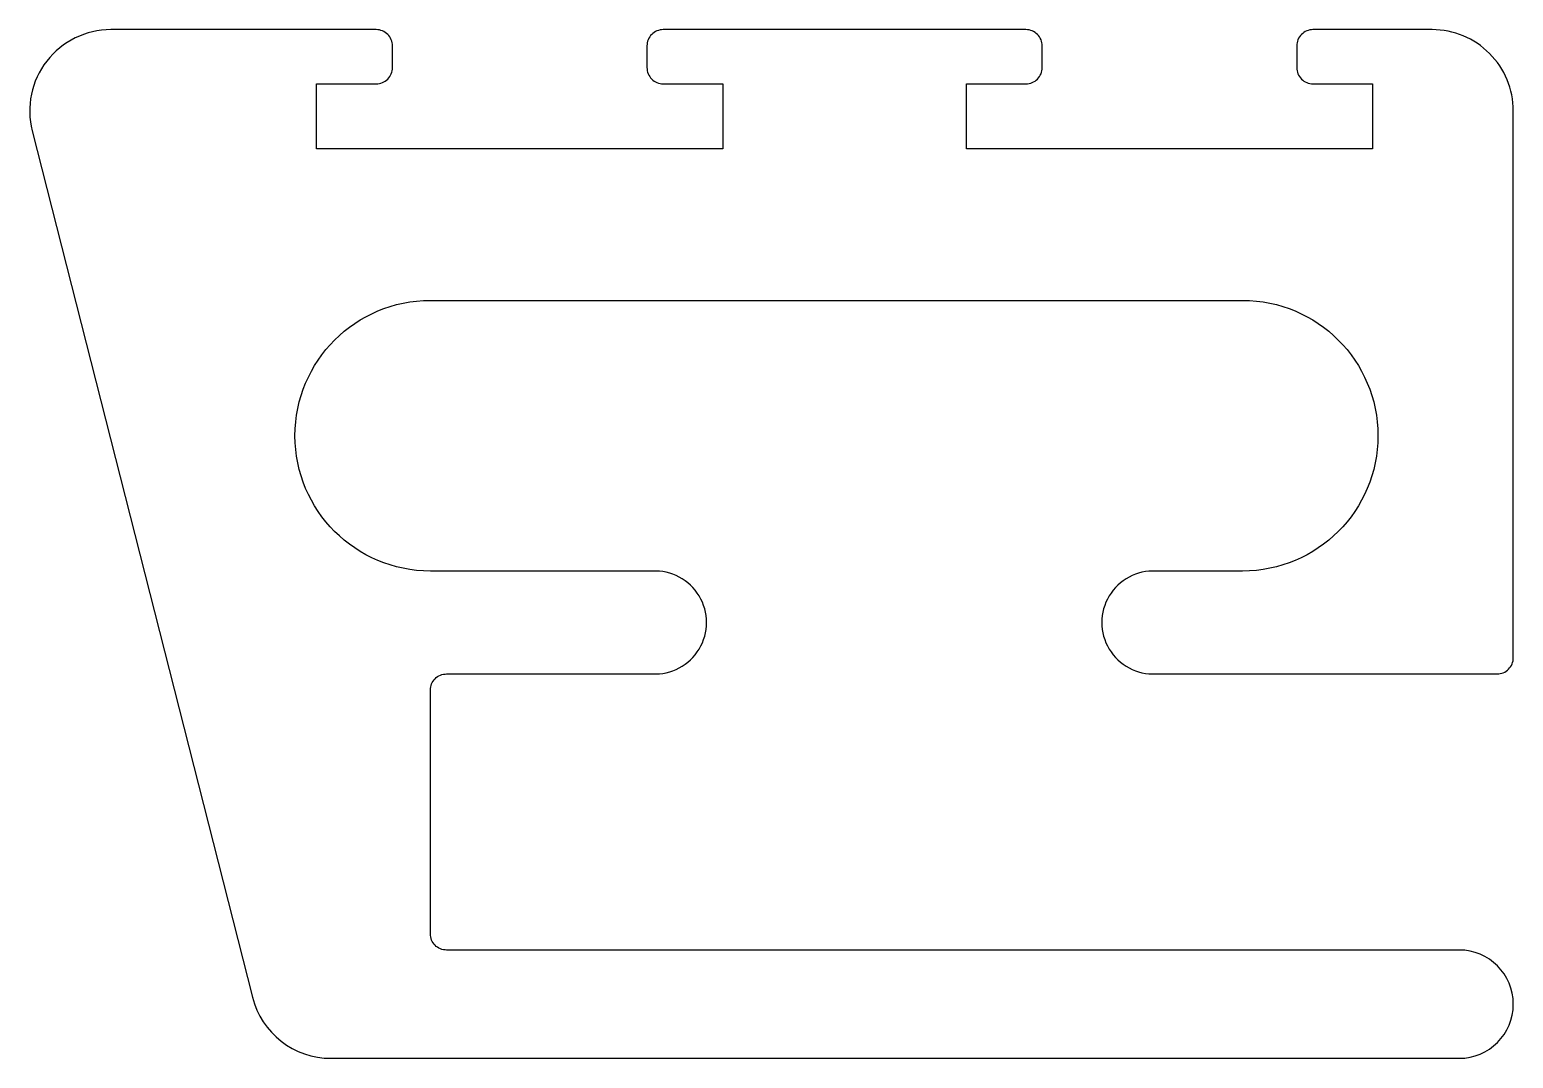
# Model space of a CAD drawing. Extents: x 251.9 to 279.3, y 254.4 to 273.4.
import ezdxf

# ---------------------------------------------------------------- set-up
doc = ezdxf.new("R2010")
doc.units = 0
doc.layers.add('2', color=7, linetype='CONTINUOUS')

msp = doc.modelspace()

# ---------------------------------------------------------------- linework, layer by layer
at = {"layer": '2', "color": 6, "linetype": 'CONTINUOUS'}
msp.add_lwpolyline([(278.289, 256.392), (259.589, 256.392, -0.414214), (259.289, 256.692), (259.289, 261.192, -0.414214), (259.589, 261.492), (263.389, 261.492, 1.052632), (263.389, 263.392), (259.289, 263.392, -1), (259.289, 268.392), (274.289, 268.392, -1), (274.289, 263.392), (272.689, 263.392, 1.052632), (272.689, 261.492), (278.989, 261.492, 0.414214), (279.289, 261.792), (279.289, 271.892, 0.414214), (277.789, 273.392), (275.589, 273.392, 0.414214), (275.289, 273.092), (275.289, 272.692, 0.414214), (275.589, 272.392), (276.689, 272.392), (276.689, 271.192), (269.189, 271.192), (269.189, 272.392), (270.289, 272.392, 0.414214), (270.589, 272.692), (270.589, 273.092, 0.414214), (270.289, 273.392), (263.589, 273.392, 0.414214), (263.289, 273.092), (263.289, 272.692, 0.414214), (263.589, 272.392), (264.689, 272.392), (264.689, 271.192), (257.189, 271.192), (257.189, 272.392), (258.289, 272.392, 0.414214), (258.589, 272.692), (258.589, 273.092, 0.414214), (258.289, 273.392), (253.389, 273.392, 0.489138), (251.935, 271.522), (256.002, 255.522, 0.343059), (257.455, 254.392), (278.289, 254.392, 1)], format="xyb", close=True, dxfattribs=at)

doc.saveas('drawing.dxf')
